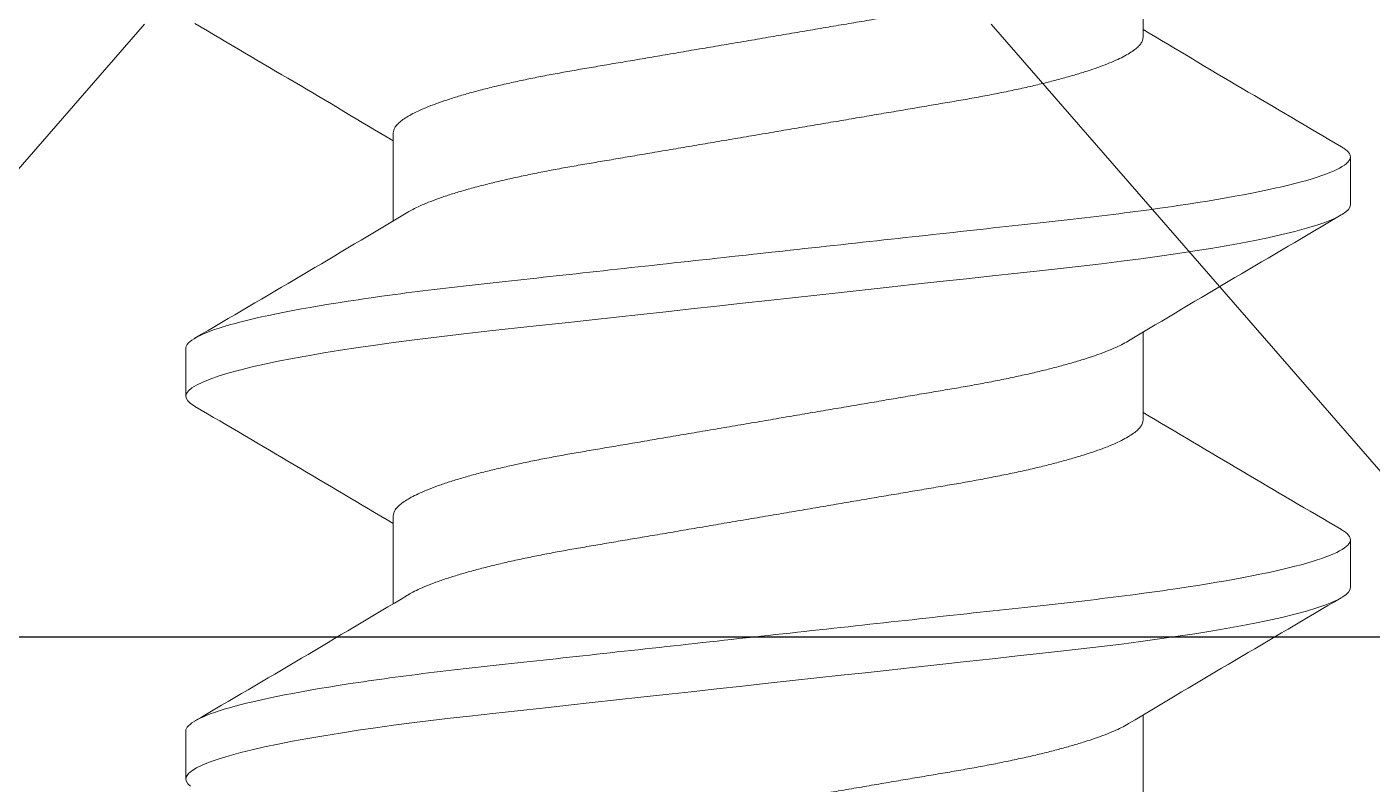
# Model space of a CAD drawing. Extents: x -82 to 113, y -82 to 93.
# Drawn here: x 28.861 to 29.0804, y 78.57 to 78.6936 of the extents above; entities that cross this region are included whole.
import ezdxf

# ---------------------------------------------------------------- set-up
doc = ezdxf.new("R2010")
doc.units = 0
doc.header["$MEASUREMENT"] = 0
doc.linetypes.add('SLD-Solid', pattern=[0])
doc.layers.get('0').update_dxf_attribs({"linetype": 'CONTINUOUS'})
for name, color, linetype in [('Ballons', 7, 'CONTINUOUS'), ('INERTIA', 7, 'CONTINUOUS'), ('TEXT', 7, 'CONTINUOUS'), ('VENT', 5, 'CONTINUOUS')]:
    doc.layers.add(name, color=color, linetype=linetype)

# ---------------------------------------------------------------- blocks, each defined once
blk = doc.blocks.new('dghdg')
at = {"layer": 'TEXT'}
blk.add_line((515.64568, 44.15136), (514.45742, 44.08908), dxfattribs=at)
blk = doc.blocks.new('NO 8 2 IN')
at = {"color": 7, "linetype": 'SLD-Solid', "lineweight": 15}
for p, q in [((0.1, 0.06907), (0, 0.156)), ((0, 0.156), (0, -0.156)), ((0, -0.156), (0.1, -0.06907))]:
    blk.add_line(p, q, dxfattribs=at)
blk = doc.blocks.new('3203-1_Sash_Component')
blk.add_line((1.31899, 3.06398), (0.3, 3.06398))
blk = doc.blocks.new('3203_Sash_Assembly')
blk.add_blockref('3203-1_Sash_Component', (0, 0))
blk = doc.blocks.new('20350')
at = {"color": 7, "linetype": 'Continuous', "lineweight": 15}
for p, q in [((0.10545, 0.09499), (0.09764, 0.09499)), ((0.16794, 0.09499), (0.16013, 0.09499)), ((0.1406, 0.06116), (0.12625, 0.06116)), ((0.2031, 0.06116), (0.18874, 0.06116)), ((0.09374, -0.06116), (0.10809, -0.06116)), ((0.15623, -0.06116), (0.17058, -0.06116)), ((0.21872, -0.06116), (0.23307, -0.06116)), ((0.12889, -0.09499), (0.1367, -0.09499)), ((0.19138, -0.09499), (0.19919, -0.09499))]:
    blk.add_line(p, q, dxfattribs=at)
at = {"color": 7, "linetype": 'Continuous', "lineweight": 15, "flags": 128}
for points in [[(0.09647, 0.09424), (0.09687, 0.09466), (0.09726, 0.0949), (0.09764, 0.09499), (0.09807, 0.09488), (0.09852, 0.09456), (0.09899, 0.09401), (0.09946, 0.09323), (0.09995, 0.09223), (0.10044, 0.09101), (0.10094, 0.08957), (0.10145, 0.08791), (0.10196, 0.08602), (0.10242, 0.08416), (0.10288, 0.08213), (0.10334, 0.07994), (0.1038, 0.0776), (0.10425, 0.07511), (0.1047, 0.07249), (0.10515, 0.06973), (0.10559, 0.06686), (0.106, 0.06403), (0.10641, 0.0611), (0.1068, 0.0581), (0.10718, 0.05503), (0.10756, 0.05189), (0.10792, 0.04871), (0.10834, 0.04488), (0.10878, 0.04091), (0.10923, 0.0368), (0.10969, 0.03258), (0.11012, 0.02871), (0.11055, 0.02476), (0.11099, 0.02074), (0.11144, 0.01667), (0.11189, 0.01254), (0.11235, 0.00838), (0.1128, 0.0042), (0.11326, 0), (0.1137, -0.00399), (0.11414, -0.00797), (0.11457, -0.01193), (0.115, -0.01585), (0.11543, -0.01974), (0.11585, -0.02357), (0.11634, -0.02801), (0.11681, -0.03235), (0.11728, -0.03659), (0.11773, -0.0407), (0.11812, -0.04425), (0.11849, -0.0477), (0.11887, -0.05107), (0.11927, -0.05438), (0.11967, -0.05762), (0.12008, -0.06079), (0.12051, -0.06387), (0.12094, -0.06686), (0.12136, -0.06959), (0.12178, -0.07222), (0.12221, -0.07473), (0.12264, -0.07712), (0.12308, -0.07938), (0.12351, -0.0815), (0.12403, -0.08381), (0.12454, -0.08592), (0.12506, -0.08781), (0.12556, -0.08949), (0.12601, -0.0908), (0.12645, -0.09192), (0.12688, -0.09287), (0.1273, -0.09364), (0.12772, -0.09424), (0.12812, -0.09466), (0.12851, -0.0949), (0.12889, -0.09499), (0.12889, -0.09499)], [(0.15847, 0.09349), (0.15855, 0.09364), (0.15896, 0.09424), (0.15936, 0.09466), (0.15975, 0.0949), (0.16013, 0.09499), (0.16057, 0.09488), (0.16101, 0.09456), (0.16148, 0.09401), (0.16195, 0.09323), (0.16244, 0.09223), (0.16293, 0.09101), (0.16343, 0.08957), (0.16394, 0.08791), (0.16445, 0.08602), (0.16491, 0.08416), (0.16537, 0.08213), (0.16583, 0.07994), (0.16629, 0.0776), (0.16674, 0.07511), (0.1672, 0.07249), (0.16764, 0.06973), (0.16808, 0.06686), (0.16849, 0.06403), (0.1689, 0.0611), (0.16929, 0.0581), (0.16968, 0.05503), (0.17005, 0.05189), (0.17041, 0.04871), (0.17083, 0.04488), (0.17127, 0.04091), (0.17172, 0.0368), (0.17218, 0.03258), (0.17261, 0.02871), (0.17304, 0.02476), (0.17348, 0.02074), (0.17393, 0.01667), (0.17438, 0.01254), (0.17484, 0.00838), (0.1753, 0.0042), (0.17576, 0), (0.17619, -0.00399), (0.17663, -0.00797), (0.17706, -0.01193), (0.17749, -0.01585), (0.17792, -0.01974), (0.17834, -0.02357), (0.17883, -0.02801), (0.1793, -0.03235), (0.17977, -0.03659), (0.18022, -0.0407), (0.18061, -0.04425), (0.18099, -0.0477), (0.18136, -0.05107), (0.18176, -0.05438), (0.18216, -0.05762), (0.18257, -0.06079), (0.183, -0.06387), (0.18343, -0.06686), (0.18385, -0.06959), (0.18427, -0.07222), (0.1847, -0.07473), (0.18513, -0.07712), (0.18557, -0.07938), (0.18601, -0.0815), (0.18652, -0.08381), (0.18704, -0.08592), (0.18755, -0.08781), (0.18805, -0.08949), (0.1885, -0.0908), (0.18894, -0.09192), (0.18937, -0.09287), (0.18979, -0.09364), (0.19021, -0.09424), (0.19061, -0.09466), (0.191, -0.0949), (0.19138, -0.09499), (0.19138, -0.09499)]]:
    blk.add_lwpolyline(points, dxfattribs=at)
at = {"color": 7, "linetype": 'Continuous', "lineweight": 15}
for centre, radius, start, end in [((3.59874, 2.13698), 4.04564, 210.33833, 210.9095), ((-3.44588, 2.20329), 4.17642, 329.1421, 329.65762), ((3.65503, 2.13331), 4.03844, 210.33784, 210.91001), ((-3.38395, 2.20362), 4.17707, 329.14215, 329.65759), ((-3.4264, -2.17368), 4.11769, 30.34333, 30.9045), ((-3.29666, -2.13387), 4.03954, 30.3379, 30.90991), ((3.74192, -2.20283), 4.1755, 149.14203, 149.65767), ((3.80503, -2.20319), 4.17622, 149.14207, 149.65762)]:
    blk.add_arc(centre, radius, start, end, dxfattribs=at)
for points, knots in [([(0.10545, 0.09499), (0.10658, 0.09499), (0.1079, 0.09267), (0.11065, 0.08305), (0.11208, 0.07574), (0.11406, 0.06242), (0.1147, 0.0576), (0.11588, 0.04756), (0.11643, 0.04234), (0.11829, 0.02541), (0.11968, 0.01273), (0.12247, -0.01273), (0.12386, -0.02541), (0.12572, -0.04234), (0.12627, -0.04756), (0.12745, -0.0576), (0.12809, -0.06242), (0.13007, -0.07574), (0.1315, -0.08305), (0.13426, -0.09267), (0.13557, -0.09499), (0.1367, -0.09499)], [0, 0, 0, 0, 0.125, 0.125, 0.25, 0.25, 0.3125, 0.3125, 0.375, 0.375, 0.5, 0.5, 0.625, 0.625, 0.6875, 0.6875, 0.75, 0.75, 0.875, 0.875, 1, 1, 1, 1]), ([(0.16794, 0.09499), (0.16907, 0.09499), (0.17039, 0.09267), (0.17314, 0.08305), (0.17457, 0.07574), (0.17655, 0.06242), (0.17719, 0.0576), (0.17837, 0.04756), (0.17892, 0.04234), (0.18078, 0.02541), (0.18217, 0.01273), (0.18496, -0.01273), (0.18635, -0.02541), (0.18821, -0.04234), (0.18876, -0.04756), (0.18995, -0.0576), (0.19058, -0.06242), (0.19256, -0.07574), (0.19399, -0.08305), (0.19675, -0.09267), (0.19806, -0.09499), (0.19919, -0.09499)], [0, 0, 0, 0, 0.125, 0.125, 0.25, 0.25, 0.3125, 0.3125, 0.375, 0.375, 0.5, 0.5, 0.625, 0.625, 0.6875, 0.6875, 0.75, 0.75, 0.875, 0.875, 1, 1, 1, 1]), ([(0.07811, 0.06116), (0.07827, 0.06115), (0.0786, 0.06111), (0.0791, 0.06084), (0.07962, 0.0604), (0.08016, 0.05978), (0.08071, 0.05897), (0.08128, 0.05797), (0.08185, 0.05679), (0.08244, 0.0554), (0.08304, 0.0538), (0.08366, 0.05199), (0.08427, 0.05), (0.08488, 0.04784), (0.08547, 0.04553), (0.08605, 0.04312), (0.08661, 0.04062), (0.08715, 0.03807), (0.08766, 0.03543), (0.08816, 0.03271), (0.08864, 0.02992), (0.08913, 0.02705), (0.08964, 0.02406), (0.09017, 0.02093), (0.09073, 0.01764), (0.09131, 0.01422), (0.09191, 0.01073), (0.09251, 0.00719), (0.09312, 0.0036), (0.09373, 0.00005), (0.09432, -0.00344), (0.0949, -0.00686), (0.09548, -0.01025), (0.09605, -0.01359), (0.09661, -0.01687), (0.09716, -0.02008), (0.09769, -0.02319), (0.09821, -0.02625), (0.09872, -0.02925), (0.09922, -0.03219), (0.09974, -0.03504), (0.10028, -0.03782), (0.10084, -0.04051), (0.1014, -0.04304), (0.10197, -0.04542), (0.10254, -0.04764), (0.10312, -0.04971), (0.10371, -0.05164), (0.10429, -0.0534), (0.10488, -0.05499), (0.10546, -0.05642), (0.10604, -0.05766), (0.10645, -0.05845), (0.10666, -0.05877), (0.10668, -0.0588)], [0, 0, 0, 0, 0.018425, 0.037098, 0.055996, 0.075092, 0.094362, 0.113774, 0.1333, 0.152908, 0.173503, 0.194115, 0.214706, 0.235239, 0.255677, 0.275984, 0.295214, 0.314266, 0.333112, 0.351728, 0.370107, 0.388593, 0.407321, 0.426269, 0.446325, 0.466561, 0.486944, 0.507438, 0.528007, 0.548614, 0.568285, 0.587924, 0.607497, 0.626973, 0.646321, 0.665511, 0.684516, 0.70331, 0.722745, 0.741983, 0.761443, 0.781159, 0.801103, 0.821245, 0.840626, 0.860128, 0.879719, 0.899368, 0.919043, 0.938709, 0.958334, 0.977887, 0.998258, 1, 1, 1, 1]), ([(0.1406, 0.06116), (0.14076, 0.06115), (0.14109, 0.06111), (0.14159, 0.06084), (0.14211, 0.0604), (0.14265, 0.05978), (0.1432, 0.05897), (0.14377, 0.05797), (0.14434, 0.05679), (0.14493, 0.0554), (0.14553, 0.0538), (0.14615, 0.05199), (0.14676, 0.05), (0.14737, 0.04784), (0.14797, 0.04553), (0.14854, 0.04312), (0.1491, 0.04062), (0.14964, 0.03807), (0.15015, 0.03543), (0.15065, 0.03271), (0.15113, 0.02992), (0.15162, 0.02705), (0.15213, 0.02406), (0.15266, 0.02093), (0.15322, 0.01764), (0.15381, 0.01422), (0.1544, 0.01073), (0.155, 0.00719), (0.15561, 0.0036), (0.15622, 0.00005), (0.15681, -0.00344), (0.1574, -0.00686), (0.15797, -0.01025), (0.15854, -0.01359), (0.1591, -0.01687), (0.15965, -0.02008), (0.16018, -0.02319), (0.1607, -0.02625), (0.16121, -0.02925), (0.16171, -0.03219), (0.16223, -0.03504), (0.16277, -0.03782), (0.16333, -0.04051), (0.16389, -0.04304), (0.16446, -0.04542), (0.16503, -0.04764), (0.16561, -0.04971), (0.1662, -0.05164), (0.16678, -0.0534), (0.16737, -0.05499), (0.16795, -0.05642), (0.16853, -0.05766), (0.16894, -0.05845), (0.16915, -0.05877), (0.16917, -0.0588)], [0, 0, 0, 0, 0.018425, 0.037098, 0.055995, 0.075092, 0.094361, 0.113774, 0.1333, 0.152908, 0.173502, 0.194114, 0.214705, 0.235238, 0.255675, 0.275982, 0.295213, 0.314265, 0.333111, 0.351727, 0.370105, 0.388591, 0.407319, 0.426267, 0.446323, 0.466559, 0.486941, 0.507436, 0.528005, 0.548612, 0.568283, 0.587921, 0.607494, 0.626969, 0.646317, 0.665508, 0.684513, 0.703307, 0.722741, 0.74198, 0.761439, 0.781155, 0.801099, 0.821241, 0.840622, 0.860124, 0.879715, 0.899364, 0.919038, 0.938704, 0.95833, 0.977882, 0.998253, 1, 1, 1, 1]), ([(0.2031, 0.06116), (0.20326, 0.06115), (0.20358, 0.06111), (0.20408, 0.06084), (0.2046, 0.0604), (0.20514, 0.05978), (0.20569, 0.05897), (0.20626, 0.05797), (0.20683, 0.05679), (0.20742, 0.0554), (0.20802, 0.0538), (0.20864, 0.05199), (0.20925, 0.05), (0.20986, 0.04784), (0.21046, 0.04553), (0.21104, 0.04312), (0.21159, 0.04062), (0.21213, 0.03807), (0.21264, 0.03543), (0.21314, 0.03271), (0.21362, 0.02992), (0.21411, 0.02705), (0.21462, 0.02406), (0.21515, 0.02093), (0.21571, 0.01764), (0.2163, 0.01422), (0.21689, 0.01073), (0.21749, 0.00719), (0.2181, 0.0036), (0.21871, 0.00005), (0.2193, -0.00344), (0.21989, -0.00686), (0.22046, -0.01025), (0.22103, -0.01359), (0.22159, -0.01687), (0.22214, -0.02008), (0.22267, -0.02319), (0.22319, -0.02625), (0.2237, -0.02925), (0.2242, -0.03219), (0.22472, -0.03504), (0.22526, -0.03782), (0.22582, -0.04051), (0.22638, -0.04304), (0.22695, -0.04542), (0.22752, -0.04764), (0.2281, -0.04971), (0.22869, -0.05164), (0.22927, -0.0534), (0.22986, -0.05499), (0.23044, -0.05642), (0.23102, -0.05766), (0.23143, -0.05845), (0.23164, -0.05877), (0.23166, -0.0588)], [0, 0, 0, 0, 0.018425, 0.037098, 0.055995, 0.075092, 0.094361, 0.113774, 0.1333, 0.152908, 0.173502, 0.194114, 0.214705, 0.235238, 0.255675, 0.275982, 0.295213, 0.314265, 0.333111, 0.351727, 0.370105, 0.388591, 0.407319, 0.426267, 0.446323, 0.466559, 0.486941, 0.507436, 0.528005, 0.548612, 0.568283, 0.587921, 0.607494, 0.626969, 0.646317, 0.665508, 0.684513, 0.703307, 0.722741, 0.74198, 0.761439, 0.781155, 0.801099, 0.821241, 0.840622, 0.860124, 0.879715, 0.899364, 0.919038, 0.938704, 0.95833, 0.977882, 0.998253, 1, 1, 1, 1]), ([(0.12766, 0.05879), (0.12782, 0.05852), (0.12817, 0.05792), (0.12872, 0.05678), (0.12931, 0.0554), (0.12991, 0.0538), (0.13052, 0.05199), (0.13114, 0.05), (0.13174, 0.04784), (0.13234, 0.04553), (0.13292, 0.04312), (0.13348, 0.04062), (0.13401, 0.03807), (0.13453, 0.03543), (0.13503, 0.03271), (0.13551, 0.02992), (0.136, 0.02705), (0.13651, 0.02406), (0.13704, 0.02093), (0.1376, 0.01764), (0.13818, 0.01422), (0.13878, 0.01073), (0.13938, 0.00719), (0.13999, 0.0036), (0.1406, 0.00005), (0.14119, -0.00344), (0.14177, -0.00686), (0.14235, -0.01025), (0.14292, -0.01359), (0.14348, -0.01687), (0.14402, -0.02008), (0.14455, -0.02319), (0.14507, -0.02625), (0.14559, -0.02925), (0.14608, -0.03219), (0.14661, -0.03504), (0.14715, -0.03782), (0.1477, -0.04051), (0.14827, -0.04304), (0.14884, -0.04542), (0.14941, -0.04764), (0.14999, -0.04971), (0.15057, -0.05164), (0.15116, -0.0534), (0.15174, -0.055), (0.15233, -0.05641), (0.15291, -0.05767), (0.1535, -0.05875), (0.15408, -0.05964), (0.15464, -0.06033), (0.15519, -0.06081), (0.15572, -0.06111), (0.15606, -0.06114), (0.15623, -0.06116)], [0, 0, 0, 0, 0.016565, 0.036091, 0.055698, 0.076292, 0.096904, 0.117494, 0.138027, 0.158464, 0.178771, 0.198002, 0.217053, 0.235899, 0.254514, 0.272892, 0.291378, 0.310106, 0.329053, 0.349109, 0.369345, 0.389727, 0.410221, 0.43079, 0.451396, 0.471067, 0.490705, 0.510278, 0.529753, 0.549101, 0.568291, 0.587296, 0.606089, 0.625524, 0.644762, 0.664221, 0.683936, 0.70388, 0.724022, 0.743402, 0.762904, 0.782495, 0.802144, 0.821817, 0.841483, 0.861108, 0.880661, 0.901031, 0.921252, 0.94129, 0.961113, 0.980692, 1, 1, 1, 1]), ([(0.19015, 0.05879), (0.19031, 0.05852), (0.19066, 0.05792), (0.19121, 0.05678), (0.1918, 0.0554), (0.1924, 0.0538), (0.19301, 0.05199), (0.19363, 0.05), (0.19423, 0.04784), (0.19483, 0.04553), (0.19541, 0.04312), (0.19597, 0.04062), (0.1965, 0.03807), (0.19702, 0.03543), (0.19752, 0.03271), (0.198, 0.02992), (0.19849, 0.02705), (0.199, 0.02406), (0.19953, 0.02093), (0.20009, 0.01764), (0.20067, 0.01422), (0.20127, 0.01073), (0.20187, 0.00719), (0.20248, 0.0036), (0.20309, 0.00005), (0.20368, -0.00344), (0.20426, -0.00686), (0.20484, -0.01025), (0.20541, -0.01359), (0.20597, -0.01687), (0.20651, -0.02008), (0.20704, -0.02319), (0.20757, -0.02625), (0.20808, -0.02925), (0.20858, -0.03219), (0.2091, -0.03504), (0.20964, -0.03782), (0.21019, -0.04051), (0.21076, -0.04304), (0.21133, -0.04542), (0.2119, -0.04764), (0.21248, -0.04971), (0.21306, -0.05164), (0.21365, -0.0534), (0.21424, -0.055), (0.21482, -0.05641), (0.2154, -0.05767), (0.21599, -0.05875), (0.21657, -0.05964), (0.21713, -0.06033), (0.21768, -0.06081), (0.21821, -0.06111), (0.21855, -0.06114), (0.21872, -0.06116)], [0, 0, 0, 0, 0.016551, 0.036076, 0.055684, 0.076279, 0.09689, 0.117481, 0.138014, 0.158452, 0.178759, 0.19799, 0.217041, 0.235888, 0.254503, 0.272882, 0.291368, 0.310096, 0.329043, 0.349099, 0.369335, 0.389718, 0.410212, 0.430781, 0.451388, 0.471059, 0.490697, 0.51027, 0.529746, 0.549094, 0.568285, 0.58729, 0.606083, 0.625518, 0.644756, 0.664216, 0.683932, 0.703876, 0.724018, 0.743399, 0.7629, 0.782492, 0.802141, 0.821815, 0.841481, 0.861106, 0.880659, 0.90103, 0.921251, 0.941289, 0.961112, 0.980691, 1, 1, 1, 1]), ([(0.1367, -0.09499), (0.13684, -0.09497), (0.13713, -0.09493), (0.13758, -0.09458), (0.13799, -0.09412), (0.13826, -0.09367), (0.13837, -0.09348)], [0, 0, 0, 0, 0.267657, 0.538485, 0.812222, 1, 1, 1, 1]), ([(0.19919, -0.09499), (0.19933, -0.09497), (0.19962, -0.09493), (0.20007, -0.09458), (0.20048, -0.09412), (0.20075, -0.09367), (0.20086, -0.09348)], [0, 0, 0, 0, 0.2676565, 0.5384852, 0.8122224, 1, 1, 1, 1])]:
    blk.add_open_spline(points, degree=3, knots=knots, dxfattribs=at)

msp = doc.modelspace()

# ---------------------------------------------------------------- block references
at = {"layer": 'Ballons'}
for name, p, rotation in [('NO 8 2 IN', (28.9492, 78.59405), 90.00000000000001), ('20350', (28.98187, 78.47319), 89.99999999999999)]:
    msp.add_blockref(name, p, dxfattribs=dict(at, rotation=rotation))
at = {"layer": 'INERTIA', "color": 7, "xscale": -1, "rotation": 2.999999999999989}
msp.add_blockref('dghdg', (545.64211, 61.49001), dxfattribs=at)
at = {"layer": 'VENT', "rotation": 180}
msp.add_blockref('3203_Sash_Assembly', (29.72365, 81.65803), dxfattribs=at)

doc.saveas('drawing.dxf')
